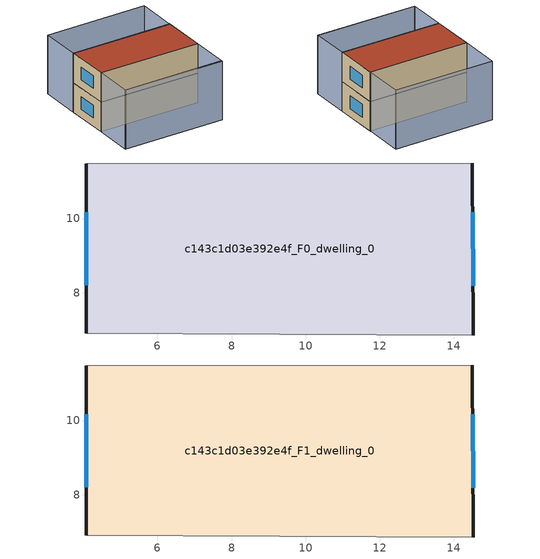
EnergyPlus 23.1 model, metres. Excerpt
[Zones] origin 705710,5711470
c143c1d03e392e4f_F0_dwelling_0
 floor ground (EU_floor_Construction): 14.5,11.5 14.53,6.86 4.08,6.9 4.07,11.48 z0
 wall outside (EU_wall_Construction): 14.53,6.86 14.5,11.5 / 4.07,11.48 4.08,6.9 z0:3
 wall adiabatic (EU_wall_Construction): 14.5,11.5 4.07,11.48 / 4.08,6.9 14.53,6.86 z0:3
 window (EU_Window_Construction): 14.52,8.18 14.51,10.18 / 4.07,10.17 4.08,8.21 z0.85:2.15
c143c1d03e392e4f_F1_dwelling_0
 floor to c143c1d03e392e4f_F0_dwelling_0 (EU_floor_Construction): 14.5,11.5 14.53,6.86 4.08,6.9 4.07,11.48 z3
 wall outside (EU_wall_Construction): 14.53,6.86 14.5,11.5 / 4.07,11.48 4.08,6.9 z3:6
 wall adiabatic (EU_wall_Construction): 14.5,11.5 4.07,11.48 / 4.08,6.9 14.53,6.86 z3:6
 window (EU_Window_Construction): 14.52,8.18 14.51,10.18 / 4.07,10.17 4.08,8.21 z3.85:5.15
 roof outside (EU_roof_Construction): 14.53,6.86 14.5,11.5 4.07,11.48 4.08,6.9 z6
shading: 4.07,2.87 14.48,2.9 / 4.08,6.9 14.53,6.86 / 14.53,6.86 14.51,2.83 / 14.51,2.83 4.06,2.87 / 4.06,2.87 4.08,6.9 / 4.09,15.71 14.52,15.68 / 14.52,15.68 14.5,11.44 / 14.5,11.44 4.07,11.48 / 4.07,11.48 4.09,15.71 / 14.52,15.68 4.1,15.71 z0:6
[Building]
EU S2 Campaign: North Axis=0; Terrain=City; Solar Distribution=FullExterior
[Site:Location]
London: Latitude=51.5; Longitude=-0.5; Time Zone=0; Elevation=25
[SizingPeriod:WeatherFileDays]
AnnualSizingPeriod: Begin Month=1; Begin Day of Month=1; End Month=12; End Day of Month=31; Day of Week for Start Day=Monday; Use Weather File Daylight Saving Period=No; Use Weather File Rain and Snow Indicators=No
[MATERIAL]
EU_InternalMass_Material: Roughness=MediumRough; Thickness=0.1; Conductivity=1; Density=1800; Specific Heat=900; Thermal Absorptance=0.9; Solar Absorptance=0.7; Visible Absorptance=0.7
[MATERIAL:NOMASS] Roughness=MediumRough; Thermal Absorptance=0.9; Solar Absorptance=0.7; Visible Absorptance=0.7
Name | Thermal Resistance
EU_wall_NoMass | 0.71061
EU_roof_NoMass | 2.41608
EU_floor_NoMass | 1.75078
[WINDOWMATERIAL:SIMPLEGLAZINGSYSTEM]
EU_Window_SimpleGlazing: UFactor=2.64892; Solar Heat Gain Coefficient=0.76; Visible Transmittance=0.76
[CONSTRUCTION]
EU_wall_Construction: EU_wall_NoMass
EU_roof_Construction: EU_roof_NoMass
EU_floor_Construction: EU_floor_NoMass
EU_Window_Construction: EU_Window_SimpleGlazing
EU_InternalMass_Construction: EU_InternalMass_Material
[ZONE] Type=1; Multiplier=1; Ceiling Height=autocalculate; Volume=144.385; Floor Area=autocalculate; Part of Total Floor Area=Yes
c143c1d03e392e4f_F0_dwelling_0; c143c1d03e392e4f_F1_dwelling_0
[INTERNALMASS] Construction=EU_InternalMass_Construction; Surface Area=48.1282
Name | Zone or ZoneList
c143c1d03e392e4f_F0_dwelling_0_EU_InternalMass | c143c1d03e392e4f_F0_dwelling_0
c143c1d03e392e4f_F1_dwelling_0_EU_InternalMass | c143c1d03e392e4f_F1_dwelling_0
[OTHEREQUIPMENT] Fuel Type=Electricity; Design Level Calculation Method=Watts/Area; Power per Zone Floor Area=1; Fraction Latent=0; Fraction Radiant=0; Fraction Lost=0; Carbon Dioxide Generation Rate=0; EndUse Subcategory=EU_Step8_InternalGains
Name | Zone or ZoneList or Space or SpaceList | Schedule
EU_Step8_InternalGain_c143c1d03e392e4f_F0_dwelling_0_f000 | c143c1d03e392e4f_F0_dwelling_0 | EU_Step8_GainSchedule_c143c1d03e392e4f_F0_dwelling_0_f000
EU_Step8_InternalGain_c143c1d03e392e4f_F1_dwelling_0_f000 | c143c1d03e392e4f_F1_dwelling_0 | EU_Step8_GainSchedule_c143c1d03e392e4f_F1_dwelling_0_f000
[ZONEVENTILATION:DESIGNFLOWRATE] Schedule=EU_AlwaysOn; Design Flow Rate Calculation Method=AirChanges/Hour; Air Changes per Hour=0.496673; Ventilation Type=Natural; Fan Pressure Rise=0; Fan Total Efficiency=1; Constant Term Coefficient=1; Temperature Term Coefficient=0; Velocity Term Coefficient=0; Velocity Squared Term Coefficient=0; Minimum Indoor Temperature=-100; Maximum Indoor Temperature=100; Delta Temperature=-100; Minimum Outdoor Temperature=-100; Maximum Outdoor Temperature=100; Maximum Wind Speed=40
Name | Zone or ZoneList or Space or SpaceList
EU_ConstantAir_c143c1d03e392e4f_F0_dwelling_0 | c143c1d03e392e4f_F0_dwelling_0
EU_ConstantAir_c143c1d03e392e4f_F1_dwelling_0 | c143c1d03e392e4f_F1_dwelling_0
[HVACTEMPLATE:THERMOSTAT] Constant Heating Setpoint=20; Constant Cooling Setpoint=50
EU_HeatOnly_c143c1d03e392e4f_F0_dwelling_0; EU_HeatOnly_c143c1d03e392e4f_F1_dwelling_0
[HVACTEMPLATE:ZONE:IDEALLOADSAIRSYSTEM] System Availability Schedule=EU_AlwaysOn; Maximum Heating Supply Air Temperature=50; Minimum Cooling Supply Air Temperature=13; Maximum Heating Supply Air Humidity Ratio=0.0156; Minimum Cooling Supply Air Humidity Ratio=0.0077; Heating Limit=NoLimit; Cooling Limit=NoLimit; Heating Availability Schedule=EU_AlwaysOn; Cooling Availability Schedule=EU_CoolingOff; Dehumidification Control Type=ConstantSensibleHeatRatio; Cooling Sensible Heat Ratio=0.7; Dehumidification Setpoint=60; Humidification Control Type=None; Humidification Setpoint=30; Outdoor Air Method=None; Outdoor Air Flow Rate per Person=0.00944; Outdoor Air Flow Rate per Zone Floor Area=0; Outdoor Air Flow Rate per Zone=0; Demand Controlled Ventilation Type=None; Outdoor Air Economizer Type=NoEconomizer; Heat Recovery Type=None; Sensible Heat Recovery Effectiveness=0.7; Latent Heat Recovery Effectiveness=0.65
Name | Template Thermostat
c143c1d03e392e4f_F0_dwelling_0 | EU_HeatOnly_c143c1d03e392e4f_F0_dwelling_0
c143c1d03e392e4f_F1_dwelling_0 | EU_HeatOnly_c143c1d03e392e4f_F1_dwelling_0
[SIZING:ZONE] Zone Cooling Design Supply Air Temperature Input Method=SupplyAirTemperature; Zone Cooling Design Supply Air Temperature=13; Zone Heating Design Supply Air Temperature Input Method=SupplyAirTemperature; Zone Heating Design Supply Air Temperature=50; Zone Cooling Design Supply Air Humidity Ratio=0.008; Zone Heating Design Supply Air Humidity Ratio=0.008; Cooling Design Air Flow Method=DesignDay; Cooling Design Air Flow Rate=0; Cooling Minimum Air Flow per Zone Floor Area=0.000762; Cooling Minimum Air Flow=0; Cooling Minimum Air Flow Fraction=0.2; Heating Design Air Flow Method=DesignDay; Heating Design Air Flow Rate=0; Heating Maximum Air Flow per Zone Floor Area=0.002032; Heating Maximum Air Flow=0.141576; Heating Maximum Air Flow Fraction=0.3; Account for Dedicated Outdoor Air System=No; Dedicated Outdoor Air System Control Strategy=NeutralSupplyAir; Dedicated Outdoor Air Low Setpoint Temperature for Design=autosize; Dedicated Outdoor Air High Setpoint Temperature for Design=autosize; Zone Load Sizing Method=Sensible Load Only No Latent Load; Zone Latent Cooling Design Supply Air Humidity Ratio Input Method=HumidityRatioDifference; Zone Cooling Design Supply Air Humidity Ratio Difference=0.005; Zone Latent Heating Design Supply Air Humidity Ratio Input Method=HumidityRatioDifference; Zone Humidification Design Supply Air Humidity Ratio Difference=0.005
c143c1d03e392e4f_F0_dwelling_0; c143c1d03e392e4f_F1_dwelling_0
[SCHEDULE:CONSTANT]
Name | Hourly Value
EU_AlwaysOn | 1
EU_CoolingOff | 0
[SCHEDULE:FILE] Column Number=1; Rows to Skip at Top=0; Number of Hours of Data=8760; Column Separator=Comma; Interpolate to Timestep=No; Minutes per Item=60; Adjust Schedule for Daylight Savings=Yes
Name | File
EU_Step8_GainSchedule_c143c1d03e392e4f_F0_dwelling_0_f000 | ../../schedules/c143c1d03e392e4f/c143c1d03e392e4f_F0_dwelling_0_f000_gain.csv
EU_Step8_GainSchedule_c143c1d03e392e4f_F1_dwelling_0_f000 | ../../schedules/c143c1d03e392e4f/c143c1d03e392e4f_F1_dwelling_0_f000_gain.csv
